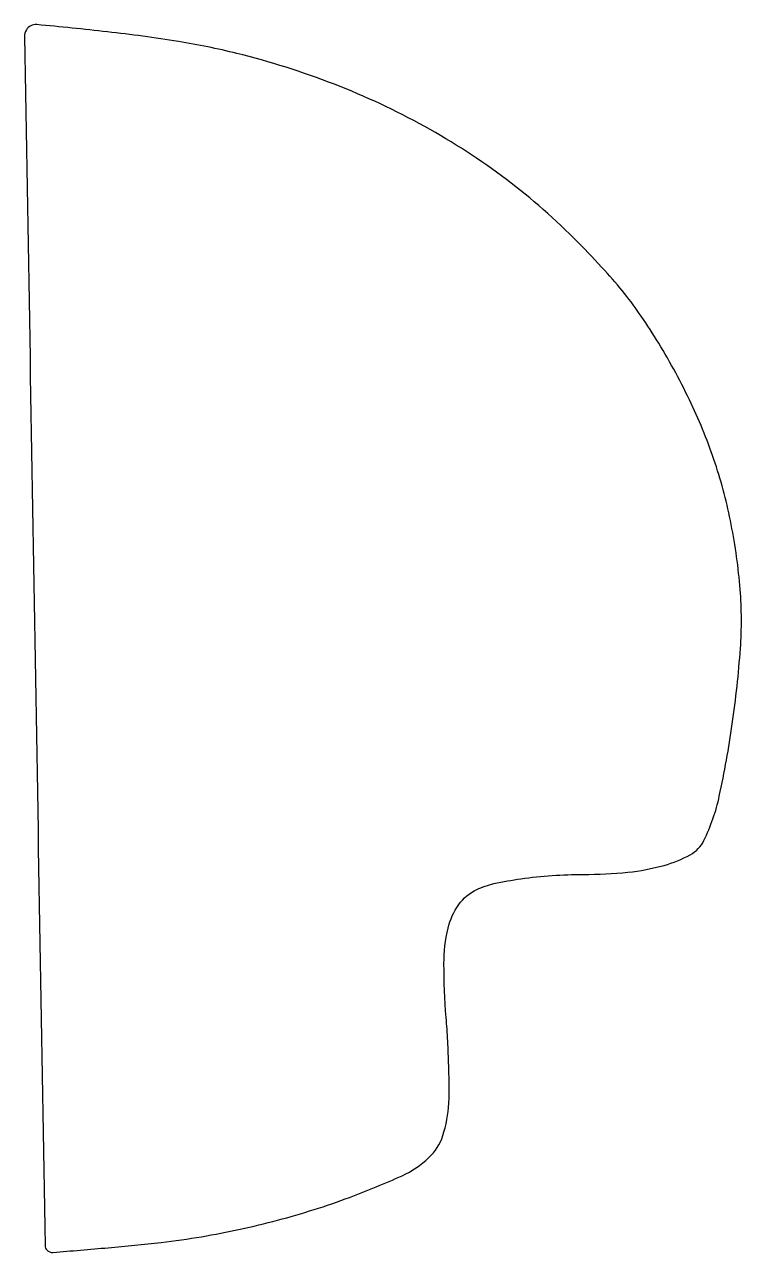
# Model space of a CAD drawing. Extents: x 0 to 194, y 0 to 332.
import ezdxf

# ---------------------------------------------------------------- set-up
doc = ezdxf.new("R2010")
doc.units = 0

msp = doc.modelspace()

# ---------------------------------------------------------------- linework, layer by layer
msp.add_lwpolyline([(0.666825, 330.25, 0.140541), (0.189295, 328.471755, 0.000009), (2.952728, 165.17793, 0.000007), (5.725204, 1.660238, 0.194506), (6.254711, 0.411955, 0.220231), (7.850003, -0.173731, 0.001503), (22.784367, 1.094098, 0.006365), (37.075756, 2.534177, 0.013811), (48, 4.082303, 0.01117), (58.388878, 6.088232, 0.011671), (68.525703, 8.530429, 0.011835), (78.399568, 11.406384, 0.012296), (88, 14.712874, 0.017551), (102.172616, 20.561398, 0.083316), (109.425788, 25.446444, 0.125627), (113.165759, 31.386917, 0.063614), (114.801616, 40.134018, 0.016701), (114.902013, 44.243556, 0.005551), (114.78107, 50.26725, 0.005519), (114.499088, 56.943096, 0.006255), (114.077965, 63.337772, -0.018734), (113.486034, 77.835948, -0.059575), (114.603479, 87.453544, -0.096042), (117.493824, 93.819951, -0.127071), (122.342966, 97.907138, -0.058644), (126.987758, 99.500166, -0.018032), (134.292434, 100.808174, -0.017638), (142.701657, 101.701672, -0.017648), (151.151406, 102, 0.02482), (163.179356, 102.597441, 0.043816), (172.941745, 104.442927, 0.055951), (180.036847, 107.327906, 0.155641), (183.715267, 111.167136, 0.060851), (187.873666, 123.164337, 0.017195), (191.376744, 142.668054, 0.017994), (193.576232, 163.079118, 0.037943), (193.504776, 179, 0.028156), (191.08388, 196.607441, 0.031629), (186.752393, 213.144597, 0.031075), (180.290177, 229.252066, 0.025485), (171.486163, 245.57574, 0.013024), (166.800861, 252.859351, 0.019172), (162.282368, 258.978945, 0.01721), (156.954652, 265.192834, 0.008117), (149.677548, 272.858258, 0.03733), (130.34326, 289.83363, 0.035068), (108.306442, 304.139263, 0.034155), (83.90033, 315.55181, 0.031479), (57.5, 323.897536, 0.020916), (41.744123, 327.114672, 0.012071), (22.564662, 329.728573, 0.004453), (3.510349, 331.686714, 0.288284)], format="xyb", close=True)

doc.saveas('drawing.dxf')
